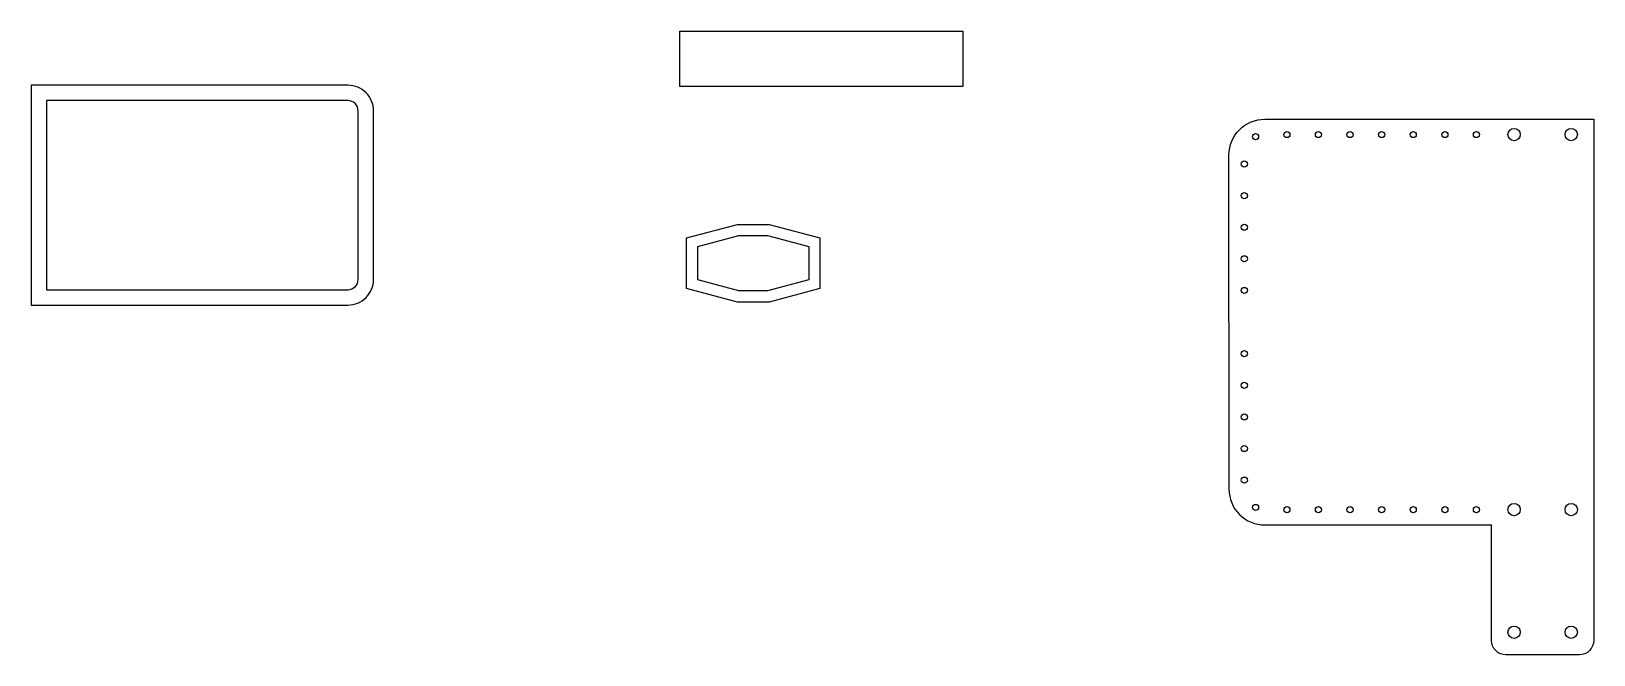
# Model space of a CAD drawing. Header units: millimetres. Extents: x 1685 to 1991, y 2136 to 2258.
import ezdxf

# ---------------------------------------------------------------- set-up
doc = ezdxf.new("R2010")
doc.units = ezdxf.units.MM

msp = doc.modelspace()

# ---------------------------------------------------------------- linework, layer by layer
for p, q in [((1986.19, 2241.19), (1991.19, 2241.19)), ((1986.79, 2241.19), (1991.19, 2241.19)), ((1991.19, 2241.19), (1991.19, 2139.19))]:
    msp.add_line(p, q)
for points in [[(1812.27, 2258.4), (1867.68, 2258.4), (1867.68, 2247.6), (1812.27, 2247.6)], [(1829.76, 2220.61), (1839.72, 2217.95), (1839.72, 2208.07), (1829.76, 2205.41), (1823.57, 2205.41), (1813.62, 2208.07), (1813.62, 2217.95), (1823.57, 2220.61)], [(1829.47, 2218.41), (1837.52, 2216.26), (1837.52, 2209.76), (1829.47, 2207.61), (1823.86, 2207.61), (1815.82, 2209.76), (1815.82, 2216.26), (1823.86, 2218.41)]]:
    msp.add_lwpolyline(points, close=True)
for points in [[(1752.33, 2242.83, 0.414214), (1747.33, 2247.83), (1685.33, 2247.83), (1685.33, 2204.83), (1747.33, 2204.83, 0.414214), (1752.33, 2209.83)], [(1749.33, 2242.83, 0.414214), (1747.33, 2244.83), (1688.33, 2244.83), (1688.33, 2207.83), (1747.33, 2207.83, 0.414214), (1749.33, 2209.83)]]:
    msp.add_lwpolyline(points, format="xyb", close=True)
for points in [[(1919.79, 2201.49), (1919.79, 2234.19, -0.414214), (1926.79, 2241.19), (1986.19, 2241.19)], [(1919.79, 2201.49), (1919.79, 2168.79, 0.414214), (1926.79, 2161.79), (1971.19, 2161.79)], [(1991.19, 2139.19, -0.414214), (1988.39, 2136.39), (1973.99, 2136.39, -0.414214), (1971.19, 2139.19)]]:
    msp.add_lwpolyline(points, format="xyb")
msp.add_lwpolyline([(1971.19, 2139.19), (1971.19, 2161.79)])
for centre, radius in [((1975.59, 2238.19), 1.2), ((1986.79, 2238.19), 1.2), ((1925, 2237.77), 0.6), ((1931.12, 2238.19), 0.6), ((1937.3, 2238.19), 0.6), ((1943.49, 2238.19), 0.6), ((1949.67, 2238.19), 0.6), ((1955.86, 2238.19), 0.6), ((1962.05, 2238.19), 0.6), ((1968.23, 2238.19), 0.6), ((1922.79, 2232.43), 0.6), ((1922.79, 2226.24), 0.6), ((1922.79, 2220.05), 0.6), ((1922.79, 2213.87), 0.6), ((1922.79, 2207.68), 0.6), ((1922.79, 2195.31), 0.6), ((1922.79, 2189.12), 0.6), ((1922.79, 2182.93), 0.6), ((1922.79, 2176.75), 0.6), ((1922.79, 2170.56), 0.6), ((1925, 2165.22), 0.6), ((1975.59, 2164.79), 1.2), ((1986.79, 2164.79), 1.2), ((1931.12, 2164.79), 0.6), ((1937.3, 2164.79), 0.6), ((1943.49, 2164.79), 0.6), ((1949.67, 2164.79), 0.6), ((1955.86, 2164.79), 0.6), ((1962.05, 2164.79), 0.6), ((1968.23, 2164.79), 0.6), ((1975.59, 2140.79), 1.2), ((1986.79, 2140.79), 1.2)]:
    msp.add_circle(centre, radius)

doc.saveas('drawing.dxf')
